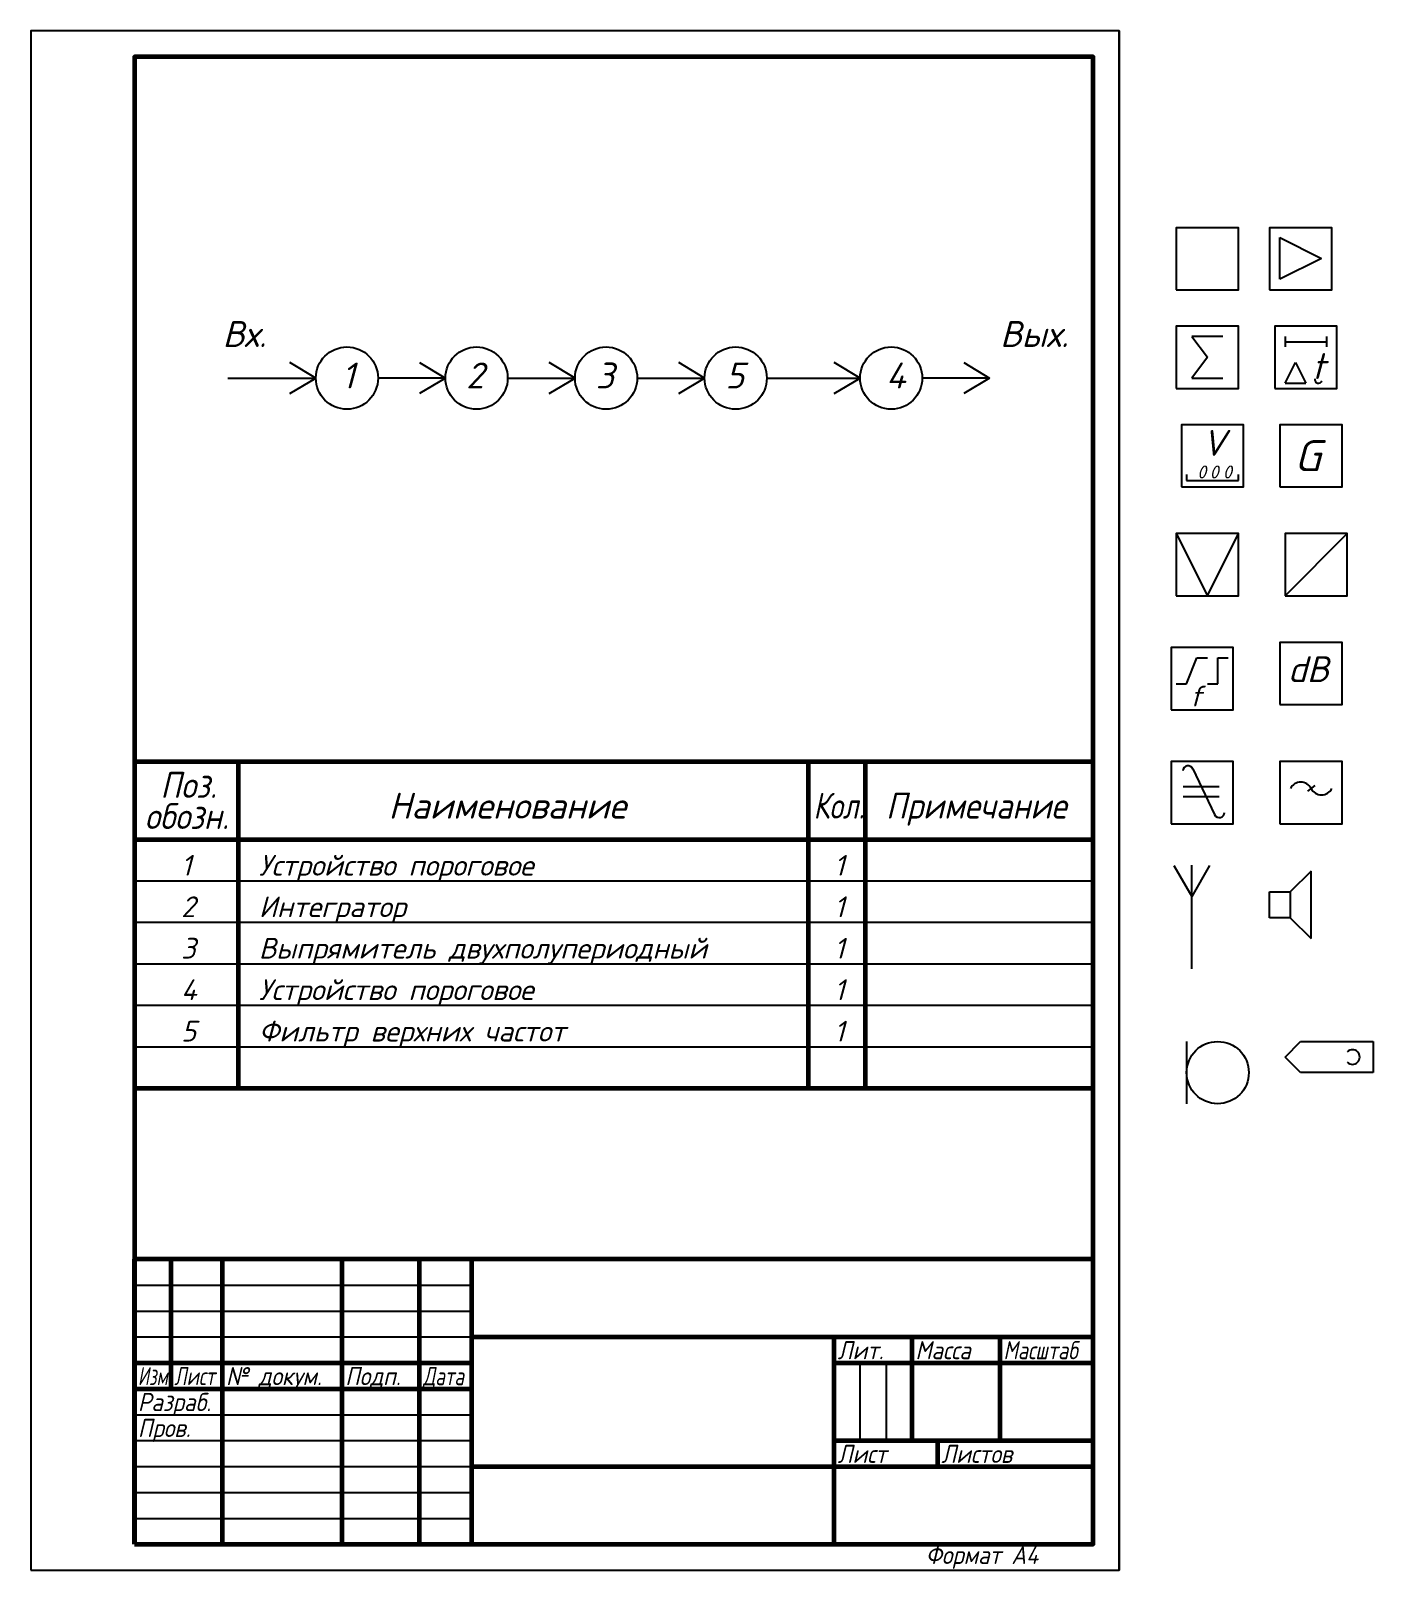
# Model space of a CAD drawing. Header units: millimetres. Extents: x 0 to 259, y 0 to 297.
import ezdxf

# ---------------------------------------------------------------- set-up
doc = ezdxf.new("R2010")
doc.units = ezdxf.units.MM
doc.header["$LTSCALE"] = 0.5
doc.layers.get('Defpoints').update_dxf_attribs({"color": 5})
doc.styles.get("Standard").update_dxf_attribs({"font": 'isocpeui.ttf', "width": 0.9})

# ---------------------------------------------------------------- blocks, each defined once
blk = doc.blocks.new('Ugo1')
at = {"lineweight": -3}
blk.add_lwpolyline([(0, -6), (12, -6), (12, 6), (0, 6)], close=True, dxfattribs=at)
blk = doc.blocks.new('Ugo2')
at = {"lineweight": -3}
for p, q in [((2, -3.91), (2, 4.09)), ((2, 4.09), (10, 0.09)), ((10, 0.09), (2, -3.91))]:
    blk.add_line(p, q, dxfattribs=at)
blk.add_lwpolyline([(0, -6), (12, -6), (12, 6), (0, 6)], close=True, dxfattribs=at)
blk = doc.blocks.new('Ugo3')
at = {"lineweight": -3}
for p, q in [((9, 4), (3, 4)), ((3, 4), (6, 0)), ((6, 0), (3, -4)), ((3, -4), (9, -4))]:
    blk.add_line(p, q, dxfattribs=at)
blk.add_lwpolyline([(0, -6), (12, -6), (12, 6), (0, 6)], close=True, dxfattribs=at)
blk = doc.blocks.new('Ugo4')
at = {"lineweight": -3}
for p, q in [((2, 4), (2, 2)), ((2, 3), (10, 3)), ((10, 4), (10, 2)), ((2, -5), (4, -1)), ((4, -1), (6, -5)), ((2, -5), (6, -5))]:
    blk.add_line(p, q, dxfattribs=at)
blk.add_lwpolyline([(0, -6), (12, -6), (12, 6), (0, 6)], close=True, dxfattribs=at)
blk.add_arc((8.42, -4.29), 0.696, 170.1237, 339.9969, dxfattribs=at)
blk.add_text('t', height=5, dxfattribs=at).set_placement((7.18, -4.18))
blk = doc.blocks.new('Ugo5')
at = {"lineweight": -3}
for p, q in [((1, -3.59), (1, -4.78)), ((1, -4.78), (11, -4.78)), ((11, -4.78), (11, -3.59))]:
    blk.add_line(p, q, dxfattribs=at)
blk.add_lwpolyline([(0, -6), (12, -6), (12, 6), (0, 6)], close=True, dxfattribs=at)
for s, height, p in [('V', 5, (4, 0)), ('0', 2.5, (3.05, -4.37)), ('0', 2.5, (5.46, -4.37)), ('0', 2.5, (8, -4.37))]:
    blk.add_text(s, height=height, dxfattribs=at).set_placement(p)
blk = doc.blocks.new('Ugo6')
at = {"lineweight": -3}
blk.add_lwpolyline([(0, -6), (12, -6), (12, 6), (0, 6)], close=True, dxfattribs=at)
blk.add_text('G', height=6, dxfattribs=at).set_placement((2.78, -2.98))
blk = doc.blocks.new('Ugo7')
at = {"lineweight": -3}
for p, q in [((0, 6), (6, -6)), ((6, -6), (12, 6))]:
    blk.add_line(p, q, dxfattribs=at)
blk.add_lwpolyline([(0, -6), (12, -6), (12, 6), (0, 6)], close=True, dxfattribs=at)
blk = doc.blocks.new('Ugo8')
at = {"lineweight": -3}
blk.add_line((0, -6), (12, 6), dxfattribs=at)
blk.add_lwpolyline([(0, -6), (12, -6), (12, 6), (0, 6)], close=True, dxfattribs=at)
blk = doc.blocks.new('Ugo9')
at = {"lineweight": -3}
for p, q in [((3, -1), (5, 4)), ((5, 4), (7, 4)), ((9, -1), (9, 4)), ((9, 4), (11, 4)), ((1, -1), (3, -1)), ((7, -1), (9, -1))]:
    blk.add_line(p, q, dxfattribs=at)
blk.add_lwpolyline([(0, -6), (12, -6), (12, 6), (0, 6)], close=True, dxfattribs=at)
blk.add_text('f', height=4, dxfattribs=at).set_placement((3.54, -5.35))
blk = doc.blocks.new('Ugo10')
at = {"lineweight": -3}
blk.add_lwpolyline([(0, -6), (12, -6), (12, 6), (0, 6)], close=True, dxfattribs=at)
blk.add_text('dB', height=5, dxfattribs=at).set_placement((1.52, -1.67))
blk = doc.blocks.new('Ugo11')
at = {"lineweight": -3}
for p, q in [((4.19, 4.59), (8.41, -4.23)), ((2.31, 1.21), (9.31, 1.21)), ((9.31, -0.79), (2.31, -0.79))]:
    blk.add_line(p, q, dxfattribs=at)
blk.add_lwpolyline([(0, -6), (12, -6), (12, 6), (0, 6)], close=True, dxfattribs=at)
for centre, start, end in [((3.27, 4.21), 19.1958, 180), ((9.31, -3.79), 205.3566, 0)]:
    blk.add_arc(centre, 1, start, end, dxfattribs=at)
blk = doc.blocks.new('Ugo12')
at = {"lineweight": -3}
blk.add_line((6.71, 1.37), (5.35, 0.31), dxfattribs=at)
blk.add_lwpolyline([(0, -6), (12, -6), (12, 6), (0, 6)], close=True, dxfattribs=at)
for centre, start, end in [((4.02, -0.19), 26.5651, 153.4349), ((8.02, 1.81), 206.5651, 333.4349)]:
    blk.add_arc(centre, 2.24, start, end, dxfattribs=at)
blk = doc.blocks.new('Ugo13')
at = {"lineweight": -3}
for p, q in [((-3.46, 19.99), (0, 14)), ((0, 0), (0, 20)), ((3.44, 19.96), (0, 14))]:
    blk.add_line(p, q, dxfattribs=at)
blk = doc.blocks.new('Ugo14')
at = {"lineweight": -3}
for p, q in [((8, 6.86), (4, 2.86)), ((8, -6.14), (8, 6.86)), ((0, -2.14), (0, 2.86)), ((0, 2.86), (4, 2.86)), ((4, 2.86), (4, -2.14)), ((4, -2.14), (0, -2.14)), ((4, -2.14), (8, -6.14))]:
    blk.add_line(p, q, dxfattribs=at)
blk = doc.blocks.new('Ugo15')
at = {"lineweight": -3}
blk.add_line((0, 6), (0, -6), dxfattribs=at)
blk.add_circle((6, 0), 6, dxfattribs=at)
blk = doc.blocks.new('Ugo16')
at = {"lineweight": -3}
for p, q in [((-17, 0), (-14, 3)), ((-14, 3), (0, 3)), ((0, 3), (0, -3)), ((-14, -3), (-17, 0)), ((0, -3), (-14, -3))]:
    blk.add_line(p, q, dxfattribs=at)
blk.add_arc((-4, 0), 1.41, 225, 135, dxfattribs=at)

msp = doc.modelspace()

# ---------------------------------------------------------------- linework, layer by layer
msp.add_line((210, 297), (210, 0))
at = {"color": 7, "linetype": 'Continuous', "lineweight": -3}
for p, q in [((55, 230), (50, 233)), ((75, 233), (80, 230)), ((105, 230), (100, 233)), ((130, 230), (125, 233)), ((160, 230), (155, 233)), ((180, 233), (185, 230)), ((38, 230), (55, 230)), ((50, 227), (55, 230)), ((80, 230), (67, 230)), ((80, 230), (75, 227)), ((92, 230), (105, 230)), ((100, 227), (105, 230)), ((117, 230), (130, 230)), ((125, 227), (130, 230)), ((142, 230), (160, 230)), ((155, 227), (160, 230)), ((185, 230), (172, 230)), ((185, 230), (180, 227)), ((20, 133), (205, 133)), ((20, 125), (205, 125)), ((20, 117), (205, 117)), ((20, 109), (205, 109)), ((20, 101), (205, 101)), ((20, 55), (85, 55)), ((20, 50), (85, 50)), ((20, 45), (85, 45)), ((160, 25), (160, 40)), ((165, 40), (165, 25)), ((20, 30), (85, 30)), ((20, 25), (85, 25)), ((20, 20), (85, 20)), ((20, 15), (85, 15)), ((20, 10), (85, 10))]:
    msp.add_line(p, q, dxfattribs=at)
at = {"color": 7, "linetype": 'Continuous', "lineweight": 60}
for p, q in [((20, 156), (205, 156)), ((40, 156), (40, 93)), ((150, 156), (150, 93)), ((161, 156), (161, 93)), ((20, 141), (205, 141)), ((20, 93), (205, 93)), ((205, 60), (20, 60)), ((20, 5), (20, 60)), ((27, 60), (27, 35)), ((37, 5), (37, 60)), ((60, 60), (60, 5)), ((75, 5), (75, 60)), ((85, 60), (85, 5)), ((85, 45), (205, 45)), ((155, 5), (155, 45)), ((170, 45), (170, 25)), ((187, 25), (187, 45)), ((20, 40), (85, 40)), ((155, 40), (205, 40)), ((20, 35), (85, 35)), ((155, 25), (205, 25)), ((175, 20), (175, 25)), ((85, 20), (205, 20))]:
    msp.add_line(p, q, dxfattribs=at)
at = {"color": 7, "linetype": 'Continuous'}
msp.add_line((155, 45), (155, 40), dxfattribs=at)
at = {"color": 7, "linetype": 'Continuous', "lineweight": 60}
msp.add_lwpolyline([(20, 5), (205, 5), (205, 292), (20, 292)], close=True, dxfattribs=at)
at = {"color": 7, "linetype": 'Continuous', "lineweight": -3}
for centre in [(61, 230), (86, 230), (111, 230), (136, 230), (166, 230)]:
    msp.add_circle(centre, 6, dxfattribs=at)
at = {"layer": 'Defpoints'}
msp.add_lwpolyline([(0, 0), (210, 0), (210, 297), (0, 297)], close=True, dxfattribs=at)

# ---------------------------------------------------------------- block references
for name, p in [('Ugo1', (221, 253)), ('Ugo2', (239, 253)), ('Ugo3', (221, 234)), ('Ugo4', (240, 234)), ('Ugo5', (222, 215)), ('Ugo6', (241, 215)), ('Ugo7', (221, 194)), ('Ugo8', (242, 194)), ('Ugo10', (241, 173)), ('Ugo9', (220, 172)), ('Ugo11', (220, 150)), ('Ugo12', (241, 150)), ('Ugo13', (224, 116)), ('Ugo14', (239, 128)), ('Ugo15', (223, 96)), ('Ugo16', (259, 99))]:
    msp.add_blockref(name, p)

# ---------------------------------------------------------------- texts
at = {"color": 7, "linetype": 'Continuous', "lineweight": -3}
for s, height, p in [('Вх.', 5, (37, 236)), ('Вых.', 5, (187, 236)), ('1', 5, (60, 228)), ('2', 5, (84, 228)), ('3', 5, (109, 228)), ('5', 5, (134, 228)), ('4', 5, (165, 228)), ('Наименование', 5, (69, 145)), ('1', 4, (29, 134)), ('Устройство пороговое', 4, (44, 134)), ('1', 4, (155, 134)), ('2', 4, (29, 126)), ('Интегратор', 4, (44, 126)), ('1', 4, (155, 126)), ('3', 4, (29, 118)), ('Выпрямитель двухполупериодный', 4, (44, 118)), ('1', 4, (155, 118)), ('4', 4, (29, 110)), ('Устройство пороговое', 4, (44, 110)), ('1', 4, (155, 110)), ('5', 4, (29, 102)), ('Фильтр верхних частот', 4, (44, 102)), ('1', 4, (155, 102))]:
    msp.add_text(s, height=height, dxfattribs=at).set_placement(p)
for s, height, width, p in [('Поз.', 5, 0.9, (25, 149)), ('Кол.', 5, 0.8, (151, 145)), ('Примечание', 5, 0.9, (165, 145)), ('обозн.', 5, 0.9, (22, 143)), ('Лит.', 3.5, 0.9, (155.67, 40.7)), ('Масса', 3.5, 0.9, (170.67, 40.7)), ('Масштаб', 3.5, 0.8, (187.67, 40.7)), ('Изм.', 3.5, 0.7, (20.67, 35.7)), ('Лист', 3.5, 0.75, (27.67, 35.7)), ('№ докум.', 3.5, 0.9, (37.67, 35.7)), ('Подп.', 3.5, 0.9, (60.67, 35.7)), ('Дата', 3.5, 0.75, (75.67, 35.7)), ('Разраб.', 3.5, 0.9, (20.67, 30.7)), ('Пров.', 3.5, 0.9, (20.67, 25.7)), ('Лист', 3.5, 0.9, (155.67, 20.7)), ('Листов', 3.5, 0.9, (175.67, 20.7))]:
    msp.add_text(s, height=height, dxfattribs=dict(at, width=width)).set_placement(p)
at = {"color": 7, "linetype": 'Continuous', "lineweight": 70, "width": 0.9}
msp.add_text('Формат А4', height=3.5, dxfattribs=at).set_placement((172.66, 1.2))

doc.saveas('drawing.dxf')
